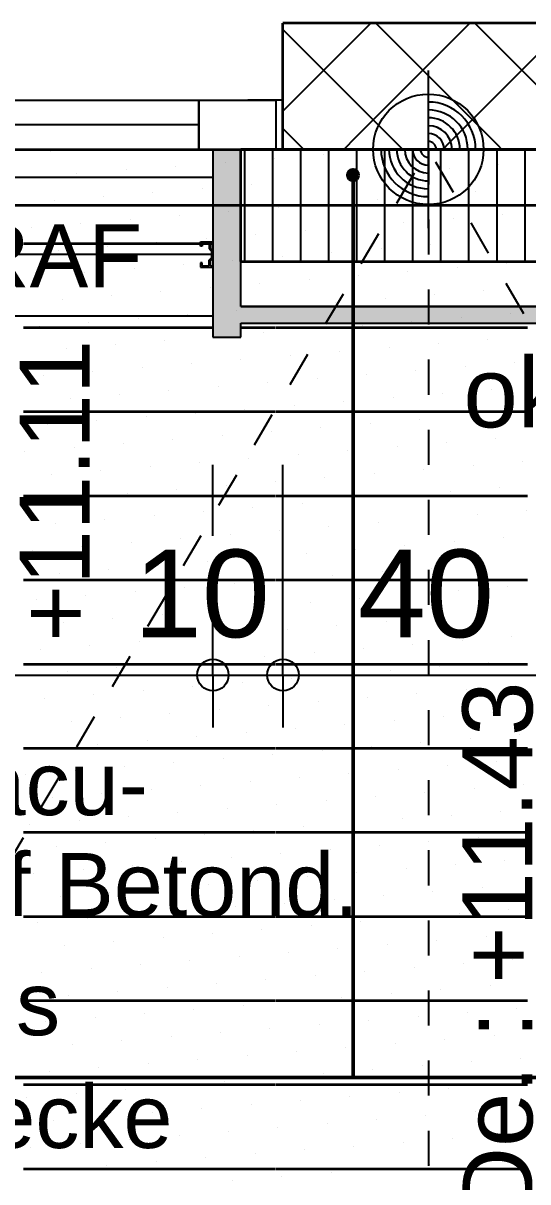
# Model space of a CAD drawing. Header units: centimetres. Extents: x 0.3 to 84.3, y 0.3 to 59.7.
# Drawn here: x 36.839 to 38.279, y 16.828 to 20.134 of the extents above; entities that cross this region are included whole.
import ezdxf

# ---------------------------------------------------------------- set-up
doc = ezdxf.new("R2010")
doc.units = ezdxf.units.CM
for name, pattern in [('AUSGEZOGEN', [0]), ('LINIE_17', [0.05, 0, -0.05]), ('PHANTOM', [63.5, 31.75, -6.35, 6.35, -6.35, 6.35, -6.35]), ('PUNKT', [6.35, 0, -6.35]), ('VERDECKT', [9.525, 6.35, -3.175])]:
    doc.linetypes.add(name, pattern=pattern)
for name, color, linetype, lineweight in [('Allgemein', 7, 'AUSGEZOGEN', 35), ('Ausbau Raeume', 7, 'AUSGEZOGEN', 35), ('Bodenplatte', 7, 'AUSGEZOGEN', 35), ('Daemmung', 7, 'AUSGEZOGEN', 35), ('Decke', 7, 'AUSGEZOGEN', 35), ('Deckendaemmung', 7, 'AUSGEZOGEN', 25), ('Entwaesserungsb._ Retentionb', 251, 'AUSGEZOGEN', 50), ('Fenster', 7, 'AUSGEZOGEN', 35), ('Rolladen', 7, 'AUSGEZOGEN', 25), ('Text Decke', 7, 'AUSGEZOGEN', 50), ('Text Koten', 7, 'AUSGEZOGEN', 50), ('Text Werkplan Ausfuehrung', 7, 'AUSGEZOGEN', 50), ('Unterkonstruktion', 7, 'AUSGEZOGEN', 35), ('Wand Beton bewehrt', 7, 'AUSGEZOGEN', 35), ('Werkplan- Ausfuehrungsmasse', 7, 'AUSGEZOGEN', 25)]:
    doc.layers.add(name, color=color, linetype=linetype, lineweight=lineweight)
doc.styles.add('ARIAL', font='ARIAL.TTF')

msp = doc.modelspace()

# ---------------------------------------------------------------- hatches: boundary and pattern name
at = {"layer": 'Allgemein', "linetype": 'AUSGEZOGEN', "lineweight": 25}
msp.add_hatch(color=32, dxfattribs=at).paths.add_polyline_path([(37.46, 19.454), (37.46, 19.774), (37.38, 19.774), (37.38, 19.454), (37.38, 19.374), (37.38, 19.326), (37.38, 19.278), (37.38, 19.238), (37.46, 19.238), (37.46, 19.278), (37.46, 19.326), (37.46, 19.374)])
h = msp.add_hatch(color=32, dxfattribs=at)
h.paths.add_polyline_path([(46.57, 19.326), (44.82, 19.326), (44.82, 19.278), (46.57, 19.278)])
h.paths.add_polyline_path([(38.53, 19.326), (37.46, 19.326), (37.46, 19.278), (38.53, 19.278)])
h.paths.add_polyline_path([(32.5, 19.354), (31.092, 19.354), (31.092, 19.278), (32.5, 19.278)])
at = {"layer": 'Text Decke', "linetype": 'AUSGEZOGEN', "lineweight": 50, "true_color": 0x00c600}
for points in [[(37.765, 19.7006), (37.795, 19.7006), (37.7929, 19.7081)], [(37.765, 19.7006), (37.7929, 19.7081), (37.7671, 19.7081)], [(37.7671, 19.7081), (37.7929, 19.7081), (37.7875, 19.7135)], [(37.7671, 19.7081), (37.7875, 19.7135), (37.7725, 19.7135)], [(37.7725, 19.7135), (37.7875, 19.7135), (37.78, 19.7156)], [(37.7671, 19.6931), (37.795, 19.7006), (37.765, 19.7006)], [(37.7671, 19.6931), (37.7929, 19.6931), (37.795, 19.7006)], [(37.7725, 19.6877), (37.7929, 19.6931), (37.7671, 19.6931)], [(37.7725, 19.6877), (37.7875, 19.6877), (37.7929, 19.6931)], [(37.7875, 19.6877), (37.7725, 19.6877), (37.78, 19.6856)]]:
    msp.add_hatch(color=92, dxfattribs=at).paths.add_polyline_path(points)

# ---------------------------------------------------------------- linework, layer by layer
at = {"layer": 'Allgemein', "color": 7, "linetype": 'AUSGEZOGEN', "lineweight": 25}
for p, q in [((37.46, 19.774), (37.38, 19.774)), ((37.38, 19.774), (37.38, 19.454)), ((37.46, 19.454), (37.46, 19.774)), ((37.38, 19.454), (37.38, 19.374)), ((37.46, 19.374), (37.46, 19.454)), ((37.38, 19.374), (37.38, 19.326)), ((37.46, 19.326), (37.46, 19.374)), ((37.38, 19.326), (37.38, 19.278)), ((38.53, 19.326), (37.46, 19.326)), ((37.38, 19.278), (37.38, 19.238)), ((37.46, 19.238), (37.46, 19.278)), ((37.46, 19.278), (38.53, 19.278)), ((37.38, 19.238), (37.46, 19.238))]:
    msp.add_line(p, q, dxfattribs=at)
at = {"layer": 'Ausbau Raeume', "color": 254, "linetype": 'AUSGEZOGEN', "lineweight": 35}
for p, q in [((37.38, 19.5046), (36.8396, 19.5046)), ((37.38, 19.2646), (36.8396, 19.2646)), ((37.5582, 19.2646), (37.46, 19.2646)), ((38.2782, 19.2646), (37.5596, 19.2646)), ((37.5582, 19.0246), (36.8396, 19.0246)), ((38.2782, 19.0246), (37.5596, 19.0246)), ((37.5582, 18.7846), (36.8396, 18.7846)), ((38.2782, 18.7846), (37.5596, 18.7846)), ((37.5582, 18.5446), (36.8396, 18.5446)), ((38.2782, 18.5446), (37.5596, 18.5446)), ((37.5582, 18.3046), (36.8396, 18.3046)), ((38.2782, 18.3046), (37.5596, 18.3046)), ((37.5582, 18.0646), (36.8396, 18.0646)), ((38.2782, 18.0646), (37.5596, 18.0646)), ((37.5582, 17.8246), (36.8396, 17.8246)), ((38.2782, 17.8246), (37.5596, 17.8246)), ((37.5582, 17.5846), (36.8396, 17.5846)), ((38.2782, 17.5846), (37.5596, 17.5846)), ((37.5582, 17.3446), (36.8396, 17.3446)), ((38.2782, 17.3446), (37.5596, 17.3446)), ((37.5582, 17.1046), (36.8396, 17.1046)), ((38.2782, 17.1046), (37.5596, 17.1046)), ((37.5582, 16.8646), (36.8396, 16.8646)), ((38.2782, 16.8646), (37.5596, 16.8646))]:
    msp.add_line(p, q, dxfattribs=at)
at = {"layer": 'Bodenplatte', "color": 92, "linetype": 'VERDECKT', "lineweight": 35, "true_color": 0x00c600}
msp.add_line((31.66, 19.774), (46.91, 19.774), dxfattribs=at)
at = {"layer": 'Daemmung', "color": 7, "linetype": 'AUSGEZOGEN', "lineweight": 35}
for p, q in [((37.46, 19.454), (37.46, 19.774)), ((37.58, 19.774), (37.46, 19.774)), ((38.38, 19.774), (37.58, 19.774)), ((37.46, 19.454), (38.53, 19.454))]:
    msp.add_line(p, q, dxfattribs=at)
at = {"layer": 'Daemmung', "color": 7, "linetype": 'AUSGEZOGEN', "lineweight": 25}
for points in [[(37.47, 19.774), (37.47, 19.774), (37.47, 19.454)], [(37.55, 19.774), (37.55, 19.774), (37.55, 19.454)], [(37.63, 19.774), (37.63, 19.774), (37.63, 19.454)], [(37.63, 19.774), (37.63, 19.774), (37.63, 19.454)], [(37.71, 19.774), (37.71, 19.774), (37.71, 19.454)], [(37.79, 19.774), (37.79, 19.774), (37.79, 19.454)], [(37.87, 19.774), (37.87, 19.774), (37.87, 19.454)], [(37.95, 19.774), (37.95, 19.774), (37.95, 19.454)], [(37.95, 19.774), (37.95, 19.774), (37.95, 19.454)], [(38.03, 19.774), (38.03, 19.774), (38.03, 19.454)], [(38.11, 19.774), (38.11, 19.774), (38.11, 19.454)], [(38.19, 19.774), (38.19, 19.774), (38.19, 19.454)], [(38.27, 19.774), (38.27, 19.774), (38.27, 19.774), (38.27, 19.774), (38.27, 19.454)], [(38.27, 19.774), (38.27, 19.774), (38.27, 19.774), (38.27, 19.774), (38.27, 19.454)]]:
    msp.add_lwpolyline(points, dxfattribs=at)
at = {"layer": 'Decke', "color": 96, "linetype": 'PHANTOM', "lineweight": 35, "true_color": 0x006e00}
for p, q in [((31.66, 19.774), (46.91, 19.774)), ((46.75, 19.614), (31.66, 19.614))]:
    msp.add_line(p, q, dxfattribs=at)
at = {"layer": 'Deckendaemmung', "color": 211, "linetype": 'AUSGEZOGEN', "lineweight": 25, "true_color": 0xff70ff}
for p, q in [((37.8375, 19.7718), (37.8375, 19.7718)), ((36.9157, 19.7685), (36.9157, 19.7685)), ((37.4147, 19.7378), (37.4147, 19.7378)), ((37.5556, 19.7491), (37.5556, 19.7491)), ((37.6966, 19.7604), (37.6966, 19.7604)), ((36.9919, 19.7037), (36.9919, 19.7037)), ((37.1328, 19.7151), (37.1328, 19.7151)), ((37.2738, 19.7264), (37.2738, 19.7264)), ((37.9137, 19.707), (37.9137, 19.707)), ((38.0546, 19.7183), (38.0546, 19.7183)), ((38.1956, 19.7297), (38.1956, 19.7297)), ((36.8509, 19.6924), (36.8509, 19.6924)), ((37.4908, 19.673), (37.4908, 19.673)), ((37.6318, 19.6843), (37.6318, 19.6843)), ((37.7727, 19.6956), (37.7727, 19.6956)), ((37.068, 19.6389), (37.068, 19.6389)), ((37.209, 19.6503), (37.209, 19.6503)), ((37.3499, 19.6616), (37.3499, 19.6616)), ((37.9898, 19.6422), (37.9898, 19.6422)), ((38.1308, 19.6535), (38.1308, 19.6535)), ((38.2717, 19.6649), (38.2717, 19.6649)), ((36.9271, 19.6276), (36.9271, 19.6276)), ((37.567, 19.6082), (37.567, 19.6082)), ((37.7079, 19.6195), (37.7079, 19.6195)), ((37.8489, 19.6308), (37.8489, 19.6308)), ((37.1442, 19.5741), (37.1442, 19.5741)), ((37.2851, 19.5855), (37.2851, 19.5855)), ((37.426, 19.5968), (37.426, 19.5968)), ((38.066, 19.5774), (38.066, 19.5774)), ((38.2069, 19.5887), (38.2069, 19.5887)), ((36.8623, 19.5515), (36.8623, 19.5515)), ((37.0032, 19.5628), (37.0032, 19.5628)), ((37.6431, 19.5434), (37.6431, 19.5434)), ((37.7841, 19.5547), (37.7841, 19.5547)), ((37.925, 19.566), (37.925, 19.566)), ((37.2203, 19.5093), (37.2203, 19.5093)), ((37.3612, 19.5207), (37.3612, 19.5207)), ((37.5022, 19.532), (37.5022, 19.532)), ((38.1421, 19.5126), (38.1421, 19.5126)), ((38.1421, 19.5126), (38.1421, 19.5126)), ((36.9384, 19.4867), (36.9384, 19.4867)), ((37.0794, 19.498), (37.0794, 19.498)), ((37.7193, 19.4785), (37.7193, 19.4785)), ((37.8602, 19.4899), (37.8602, 19.4899)), ((38.0012, 19.5012), (38.0012, 19.5012)), ((37.2964, 19.4445), (37.2964, 19.4445)), ((37.4374, 19.4559), (37.4374, 19.4559)), ((37.4374, 19.4559), (37.4374, 19.4559)), ((37.5783, 19.4672), (37.5783, 19.4672)), ((38.2182, 19.4478), (38.2182, 19.4478)), ((36.8736, 19.4105), (36.8736, 19.4105)), ((37.0146, 19.4218), (37.0146, 19.4218)), ((37.1555, 19.4332), (37.1555, 19.4332)), ((37.7954, 19.4137), (37.7954, 19.4137)), ((37.9364, 19.4251), (37.9364, 19.4251)), ((38.0773, 19.4364), (38.0773, 19.4364)), ((37.3726, 19.3797), (37.3726, 19.3797)), ((37.5135, 19.3911), (37.5135, 19.3911)), ((37.6545, 19.4024), (37.6545, 19.4024)), ((36.9497, 19.3457), (36.9497, 19.3457)), ((37.0907, 19.357), (37.0907, 19.357)), ((37.2316, 19.3684), (37.2316, 19.3684)), ((37.8716, 19.3489), (37.8716, 19.3489)), ((38.0125, 19.3603), (38.0125, 19.3603)), ((38.1534, 19.3716), (38.1534, 19.3716)), ((37.4487, 19.3149), (37.4487, 19.3149)), ((37.5897, 19.3263), (37.5897, 19.3263)), ((37.7306, 19.3376), (37.7306, 19.3376)), ((38.2296, 19.3068), (38.2296, 19.3068)), ((37.0259, 19.2809), (37.0259, 19.2809)), ((37.1668, 19.2922), (37.1668, 19.2922)), ((37.3078, 19.3036), (37.3078, 19.3036)), ((37.9477, 19.2841), (37.9477, 19.2841)), ((38.0886, 19.2955), (38.0886, 19.2955)), ((36.8849, 19.2696), (36.8849, 19.2696)), ((37.5249, 19.2501), (37.5249, 19.2501)), ((37.6658, 19.2615), (37.6658, 19.2615)), ((37.8068, 19.2728), (37.8068, 19.2728)), ((37.102, 19.2161), (37.102, 19.2161)), ((37.243, 19.2274), (37.243, 19.2274)), ((37.3839, 19.2388), (37.3839, 19.2388)), ((37.8829, 19.208), (37.8829, 19.208)), ((38.0238, 19.2193), (38.0238, 19.2193)), ((38.1648, 19.2307), (38.1648, 19.2307)), ((36.9611, 19.2048), (36.9611, 19.2048)), ((37.601, 19.1853), (37.601, 19.1853)), ((37.742, 19.1967), (37.742, 19.1967)), ((37.1782, 19.1513), (37.1782, 19.1513)), ((37.3191, 19.1626), (37.3191, 19.1626)), ((37.4601, 19.174), (37.4601, 19.174)), ((37.959, 19.1432), (37.959, 19.1432)), ((38.1, 19.1545), (38.1, 19.1545)), ((38.1, 19.1545), (38.1, 19.1545)), ((38.2409, 19.1659), (38.2409, 19.1659)), ((36.8963, 19.1286), (36.8963, 19.1286)), ((37.0372, 19.14), (37.0372, 19.14)), ((37.5362, 19.1092), (37.5362, 19.1092)), ((37.6772, 19.1205), (37.6772, 19.1205)), ((37.8181, 19.1319), (37.8181, 19.1319)), ((37.2543, 19.0865), (37.2543, 19.0865)), ((37.3953, 19.0978), (37.3953, 19.0978)), ((37.3953, 19.0978), (37.3953, 19.0978)), ((38.0352, 19.0784), (38.0352, 19.0784)), ((38.1761, 19.0897), (38.1761, 19.0897)), ((36.9724, 19.0638), (36.9724, 19.0638)), ((37.1134, 19.0752), (37.1134, 19.0752)), ((37.6123, 19.0444), (37.6123, 19.0444)), ((37.7533, 19.0557), (37.7533, 19.0557)), ((37.8942, 19.0671), (37.8942, 19.0671)), ((37.1895, 19.0104), (37.1895, 19.0104)), ((37.3305, 19.0217), (37.3305, 19.0217)), ((37.4714, 19.033), (37.4714, 19.033)), ((38.1113, 19.0136), (38.1113, 19.0136)), ((38.2523, 19.0249), (38.2523, 19.0249)), ((36.9076, 18.9877), (36.9076, 18.9877)), ((37.0486, 18.999), (37.0486, 18.999)), ((37.6885, 18.9796), (37.6885, 18.9796)), ((37.8294, 18.9909), (37.8294, 18.9909)), ((37.9704, 19.0023), (37.9704, 19.0023)), ((37.2657, 18.9456), (37.2657, 18.9456)), ((37.4066, 18.9569), (37.4066, 18.9569)), ((37.5475, 18.9682), (37.5475, 18.9682)), ((38.1875, 18.9488), (38.1875, 18.9488)), ((36.8428, 18.9115), (36.8428, 18.9115)), ((36.9838, 18.9229), (36.9838, 18.9229)), ((37.1247, 18.9342), (37.1247, 18.9342)), ((37.7646, 18.9148), (37.7646, 18.9148)), ((37.9056, 18.9261), (37.9056, 18.9261)), ((38.0465, 18.9375), (38.0465, 18.9375)), ((37.3418, 18.8808), (37.3418, 18.8808)), ((37.4827, 18.8921), (37.4827, 18.8921)), ((37.6237, 18.9034), (37.6237, 18.9034)), ((38.2636, 18.884), (38.2636, 18.884)), ((36.919, 18.8467), (36.919, 18.8467)), ((37.0599, 18.8581), (37.0599, 18.8581)), ((37.2009, 18.8694), (37.2009, 18.8694)), ((37.8408, 18.85), (37.8408, 18.85)), ((37.9817, 18.8613), (37.9817, 18.8613)), ((38.1227, 18.8726), (38.1227, 18.8726)), ((37.4179, 18.8159), (37.4179, 18.8159)), ((37.5589, 18.8273), (37.5589, 18.8273)), ((37.6998, 18.8386), (37.6998, 18.8386)), ((36.9951, 18.7819), (36.9951, 18.7819)), ((37.1361, 18.7933), (37.1361, 18.7933)), ((37.277, 18.8046), (37.277, 18.8046)), ((37.9169, 18.7852), (37.9169, 18.7852)), ((38.0579, 18.7965), (38.0579, 18.7965)), ((38.1988, 18.8078), (38.1988, 18.8078)), ((38.1988, 18.8078), (38.1988, 18.8078)), ((36.8542, 18.7706), (36.8542, 18.7706)), ((37.4941, 18.7511), (37.4941, 18.7511)), ((37.4941, 18.7511), (37.4941, 18.7511)), ((37.635, 18.7625), (37.635, 18.7625)), ((37.776, 18.7738), (37.776, 18.7738)), ((37.0713, 18.7171), (37.0713, 18.7171)), ((37.2122, 18.7285), (37.2122, 18.7285)), ((37.3531, 18.7398), (37.3531, 18.7398)), ((37.9931, 18.7204), (37.9931, 18.7204)), ((38.134, 18.7317), (38.134, 18.7317)), ((38.2749, 18.743), (38.2749, 18.743)), ((36.9303, 18.7058), (36.9303, 18.7058)), ((37.5702, 18.6863), (37.5702, 18.6863)), ((37.7112, 18.6977), (37.7112, 18.6977)), ((37.8521, 18.709), (37.8521, 18.709)), ((37.1474, 18.6523), (37.1474, 18.6523)), ((37.2883, 18.6637), (37.2883, 18.6637)), ((37.4293, 18.675), (37.4293, 18.675)), ((38.0692, 18.6556), (38.0692, 18.6556)), ((38.2101, 18.6669), (38.2101, 18.6669)), ((36.8655, 18.6296), (36.8655, 18.6296)), ((37.0064, 18.641), (37.0064, 18.641)), ((37.6464, 18.6215), (37.6464, 18.6215)), ((37.7873, 18.6329), (37.7873, 18.6329)), ((37.9283, 18.6442), (37.9283, 18.6442)), ((37.2235, 18.5875), (37.2235, 18.5875)), ((37.3645, 18.5989), (37.3645, 18.5989)), ((37.5054, 18.6102), (37.5054, 18.6102)), ((38.0044, 18.5794), (38.0044, 18.5794)), ((38.1453, 18.5908), (38.1453, 18.5908)), ((36.9416, 18.5648), (36.9416, 18.5648)), ((37.0826, 18.5762), (37.0826, 18.5762)), ((37.7225, 18.5567), (37.7225, 18.5567)), ((37.8635, 18.5681), (37.8635, 18.5681)), ((37.2997, 18.5227), (37.2997, 18.5227)), ((37.4406, 18.5341), (37.4406, 18.5341)), ((37.5816, 18.5454), (37.5816, 18.5454)), ((38.0805, 18.5146), (38.0805, 18.5146)), ((38.2215, 18.526), (38.2215, 18.526)), ((36.8768, 18.4887), (36.8768, 18.4887)), ((37.0178, 18.5), (37.0178, 18.5)), ((37.1587, 18.5114), (37.1587, 18.5114)), ((37.6577, 18.4806), (37.6577, 18.4806)), ((37.7987, 18.4919), (37.7987, 18.4919)), ((37.9396, 18.5033), (37.9396, 18.5033)), ((37.3758, 18.4579), (37.3758, 18.4579)), ((37.5168, 18.4693), (37.5168, 18.4693)), ((38.1567, 18.4498), (38.1567, 18.4498)), ((38.1567, 18.4498), (38.1567, 18.4498)), ((36.953, 18.4239), (36.953, 18.4239)), ((37.0939, 18.4352), (37.0939, 18.4352)), ((37.2349, 18.4466), (37.2349, 18.4466)), ((37.7339, 18.4158), (37.7339, 18.4158)), ((37.8748, 18.4271), (37.8748, 18.4271)), ((38.0157, 18.4385), (38.0157, 18.4385)), ((37.311, 18.3818), (37.311, 18.3818)), ((37.452, 18.3931), (37.452, 18.3931)), ((37.452, 18.3931), (37.452, 18.3931)), ((37.5929, 18.4045), (37.5929, 18.4045)), ((38.2328, 18.385), (38.2328, 18.385)), ((37.0291, 18.3591), (37.0291, 18.3591)), ((37.1701, 18.3704), (37.1701, 18.3704)), ((37.81, 18.351), (37.81, 18.351)), ((37.9509, 18.3623), (37.9509, 18.3623)), ((38.0919, 18.3737), (38.0919, 18.3737)), ((36.8882, 18.3478), (36.8882, 18.3478)), ((37.3872, 18.317), (37.3872, 18.317)), ((37.5281, 18.3283), (37.5281, 18.3283)), ((37.669, 18.3397), (37.669, 18.3397)), ((36.9643, 18.283), (36.9643, 18.283)), ((37.1053, 18.2943), (37.1053, 18.2943)), ((37.2462, 18.3056), (37.2462, 18.3056)), ((37.8861, 18.2862), (37.8861, 18.2862)), ((38.0271, 18.2975), (38.0271, 18.2975)), ((38.168, 18.3089), (38.168, 18.3089)), ((37.4633, 18.2522), (37.4633, 18.2522)), ((37.6042, 18.2635), (37.6042, 18.2635)), ((37.7452, 18.2749), (37.7452, 18.2749)), ((37.0405, 18.2182), (37.0405, 18.2182)), ((37.1814, 18.2295), (37.1814, 18.2295)), ((37.3224, 18.2408), (37.3224, 18.2408)), ((37.9623, 18.2214), (37.9623, 18.2214)), ((38.1032, 18.2327), (38.1032, 18.2327)), ((38.2442, 18.2441), (38.2442, 18.2441)), ((36.8995, 18.2068), (36.8995, 18.2068)), ((37.5394, 18.1874), (37.5394, 18.1874)), ((37.6804, 18.1987), (37.6804, 18.1987)), ((37.8213, 18.21), (37.8213, 18.21)), ((37.1166, 18.1533), (37.1166, 18.1533)), ((37.2576, 18.1647), (37.2576, 18.1647)), ((37.3985, 18.176), (37.3985, 18.176)), ((38.0384, 18.1566), (38.0384, 18.1566)), ((38.1794, 18.1679), (38.1794, 18.1679)), ((36.9757, 18.142), (36.9757, 18.142)), ((37.6156, 18.1226), (37.6156, 18.1226)), ((37.7565, 18.1339), (37.7565, 18.1339)), ((37.8975, 18.1452), (37.8975, 18.1452)), ((37.1928, 18.0885), (37.1928, 18.0885)), ((37.3337, 18.0999), (37.3337, 18.0999)), ((37.4746, 18.1112), (37.4746, 18.1112)), ((38.1146, 18.0918), (38.1146, 18.0918)), ((38.2555, 18.1031), (38.2555, 18.1031)), ((38.2555, 18.1031), (38.2555, 18.1031)), ((36.9109, 18.0659), (36.9109, 18.0659)), ((37.0518, 18.0772), (37.0518, 18.0772)), ((37.6917, 18.0578), (37.6917, 18.0578)), ((37.8327, 18.0691), (37.8327, 18.0691)), ((37.9736, 18.0804), (37.9736, 18.0804)), ((37.2689, 18.0237), (37.2689, 18.0237)), ((37.4098, 18.0351), (37.4098, 18.0351)), ((37.5508, 18.0464), (37.5508, 18.0464)), ((37.5508, 18.0464), (37.5508, 18.0464)), ((38.1907, 18.027), (38.1907, 18.027)), ((36.8461, 17.9897), (36.8461, 17.9897)), ((36.8461, 17.9897), (36.8461, 17.9897)), ((36.987, 18.0011), (36.987, 18.0011)), ((37.128, 18.0124), (37.128, 18.0124)), ((37.7679, 17.993), (37.7679, 17.993)), ((37.9088, 18.0043), (37.9088, 18.0043)), ((38.0498, 18.0156), (38.0498, 18.0156)), ((37.345, 17.9589), (37.345, 17.9589)), ((37.486, 17.9703), (37.486, 17.9703)), ((37.6269, 17.9816), (37.6269, 17.9816)), ((38.2668, 17.9622), (38.2668, 17.9622)), ((36.9222, 17.9249), (36.9222, 17.9249)), ((37.0631, 17.9363), (37.0631, 17.9363)), ((37.2041, 17.9476), (37.2041, 17.9476)), ((37.844, 17.9282), (37.844, 17.9282)), ((37.985, 17.9395), (37.985, 17.9395)), ((38.1259, 17.9508), (38.1259, 17.9508)), ((37.4212, 17.8941), (37.4212, 17.8941)), ((37.5621, 17.9055), (37.5621, 17.9055)), ((37.7031, 17.9168), (37.7031, 17.9168)), ((38.202, 17.886), (38.202, 17.886)), ((36.9983, 17.8601), (36.9983, 17.8601)), ((37.1393, 17.8715), (37.1393, 17.8715)), ((37.2802, 17.8828), (37.2802, 17.8828)), ((37.7792, 17.852), (37.7792, 17.852)), ((37.9202, 17.8634), (37.9202, 17.8634)), ((38.0611, 17.8747), (38.0611, 17.8747)), ((36.8574, 17.8488), (36.8574, 17.8488)), ((37.4973, 17.8293), (37.4973, 17.8293)), ((37.6383, 17.8407), (37.6383, 17.8407)), ((38.2782, 17.8212), (38.2782, 17.8212)), ((37.0745, 17.7953), (37.0745, 17.7953)), ((37.2154, 17.8067), (37.2154, 17.8067)), ((37.3564, 17.818), (37.3564, 17.818)), ((37.8554, 17.7872), (37.8554, 17.7872)), ((37.9963, 17.7986), (37.9963, 17.7986)), ((38.1372, 17.8099), (38.1372, 17.8099)), ((36.9335, 17.784), (36.9335, 17.784)), ((37.4325, 17.7532), (37.4325, 17.7532)), ((37.5735, 17.7645), (37.5735, 17.7645)), ((37.7144, 17.7759), (37.7144, 17.7759)), ((37.1506, 17.7305), (37.1506, 17.7305)), ((37.2916, 17.7419), (37.2916, 17.7419)), ((37.9315, 17.7224), (37.9315, 17.7224)), ((38.0724, 17.7338), (38.0724, 17.7338)), ((38.2134, 17.7451), (38.2134, 17.7451)), ((38.2134, 17.7451), (38.2134, 17.7451)), ((36.8687, 17.7078), (36.8687, 17.7078)), ((37.0097, 17.7192), (37.0097, 17.7192)), ((37.5087, 17.6884), (37.5087, 17.6884)), ((37.5087, 17.6884), (37.5087, 17.6884)), ((37.6496, 17.6997), (37.6496, 17.6997)), ((37.7906, 17.7111), (37.7906, 17.7111)), ((37.0858, 17.6544), (37.0858, 17.6544)), ((37.2268, 17.6657), (37.2268, 17.6657)), ((37.3677, 17.6771), (37.3677, 17.6771)), ((38.0076, 17.6576), (38.0076, 17.6576)), ((38.1486, 17.669), (38.1486, 17.669)), ((36.9449, 17.643), (36.9449, 17.643)), ((37.5848, 17.6236), (37.5848, 17.6236)), ((37.7258, 17.6349), (37.7258, 17.6349)), ((37.8667, 17.6463), (37.8667, 17.6463)), ((37.162, 17.5896), (37.162, 17.5896)), ((37.3029, 17.6009), (37.3029, 17.6009)), ((37.4439, 17.6123), (37.4439, 17.6123)), ((38.0838, 17.5928), (38.0838, 17.5928)), ((38.2247, 17.6041), (38.2247, 17.6041)), ((36.8801, 17.5669), (36.8801, 17.5669)), ((37.021, 17.5782), (37.021, 17.5782)), ((37.6609, 17.5588), (37.6609, 17.5588)), ((37.8019, 17.5701), (37.8019, 17.5701)), ((37.9428, 17.5815), (37.9428, 17.5815)), ((37.2381, 17.5248), (37.2381, 17.5248)), ((37.3791, 17.5361), (37.3791, 17.5361)), ((37.52, 17.5474), (37.52, 17.5474)), ((38.1599, 17.528), (38.1599, 17.528)), ((36.9562, 17.5021), (36.9562, 17.5021)), ((37.0972, 17.5134), (37.0972, 17.5134)), ((37.7371, 17.494), (37.7371, 17.494)), ((37.878, 17.5053), (37.878, 17.5053)), ((38.019, 17.5167), (38.019, 17.5167)), ((37.3143, 17.46), (37.3143, 17.46)), ((37.4552, 17.4713), (37.4552, 17.4713)), ((37.5961, 17.4826), (37.5961, 17.4826)), ((38.2361, 17.4632), (38.2361, 17.4632)), ((36.8914, 17.4259), (36.8914, 17.4259)), ((37.0324, 17.4373), (37.0324, 17.4373)), ((37.1733, 17.4486), (37.1733, 17.4486)), ((37.8132, 17.4292), (37.8132, 17.4292)), ((37.9542, 17.4405), (37.9542, 17.4405)), ((38.0951, 17.4519), (38.0951, 17.4519)), ((37.3904, 17.3952), (37.3904, 17.3952)), ((37.5313, 17.4065), (37.5313, 17.4065)), ((37.6723, 17.4178), (37.6723, 17.4178)), ((36.9676, 17.3611), (36.9676, 17.3611)), ((37.1085, 17.3725), (37.1085, 17.3725)), ((37.2495, 17.3838), (37.2495, 17.3838)), ((37.8894, 17.3644), (37.8894, 17.3644)), ((38.0303, 17.3757), (38.0303, 17.3757)), ((38.1713, 17.3871), (38.1713, 17.3871)), ((37.4665, 17.3304), (37.4665, 17.3304)), ((37.6075, 17.3417), (37.6075, 17.3417)), ((37.6075, 17.3417), (37.6075, 17.3417)), ((37.7484, 17.353), (37.7484, 17.353)), ((37.0437, 17.2963), (37.0437, 17.2963)), ((37.1847, 17.3077), (37.1847, 17.3077)), ((37.3256, 17.319), (37.3256, 17.319)), ((37.9655, 17.2996), (37.9655, 17.2996)), ((38.1065, 17.3109), (38.1065, 17.3109)), ((38.2474, 17.3223), (38.2474, 17.3223)), ((36.9028, 17.285), (36.9028, 17.285)), ((36.9028, 17.285), (36.9028, 17.285)), ((37.5427, 17.2656), (37.5427, 17.2656)), ((37.6836, 17.2769), (37.6836, 17.2769)), ((37.8246, 17.2882), (37.8246, 17.2882)), ((37.1199, 17.2315), (37.1199, 17.2315)), ((37.2608, 17.2429), (37.2608, 17.2429)), ((37.4017, 17.2542), (37.4017, 17.2542)), ((38.0417, 17.2348), (38.0417, 17.2348)), ((38.1826, 17.2461), (38.1826, 17.2461)), ((36.9789, 17.2202), (36.9789, 17.2202)), ((37.6188, 17.2008), (37.6188, 17.2008)), ((37.7598, 17.2121), (37.7598, 17.2121)), ((37.9007, 17.2234), (37.9007, 17.2234)), ((37.196, 17.1667), (37.196, 17.1667)), ((37.3369, 17.1781), (37.3369, 17.1781)), ((37.4779, 17.1894), (37.4779, 17.1894)), ((37.9769, 17.1586), (37.9769, 17.1586)), ((38.1178, 17.17), (38.1178, 17.17)), ((38.2587, 17.1813), (38.2587, 17.1813)), ((36.9141, 17.1441), (36.9141, 17.1441)), ((37.055, 17.1554), (37.055, 17.1554)), ((37.695, 17.136), (37.695, 17.136)), ((37.8359, 17.1473), (37.8359, 17.1473)), ((37.2721, 17.1019), (37.2721, 17.1019)), ((37.4131, 17.1133), (37.4131, 17.1133)), ((37.554, 17.1246), (37.554, 17.1246)), ((38.053, 17.0938), (38.053, 17.0938)), ((38.1939, 17.1052), (38.1939, 17.1052)), ((36.8493, 17.0679), (36.8493, 17.0679)), ((36.9902, 17.0793), (36.9902, 17.0793)), ((37.1312, 17.0906), (37.1312, 17.0906)), ((37.6302, 17.0598), (37.6302, 17.0598)), ((37.7711, 17.0712), (37.7711, 17.0712)), ((37.9121, 17.0825), (37.9121, 17.0825)), ((37.2073, 17.0258), (37.2073, 17.0258)), ((37.3483, 17.0371), (37.3483, 17.0371)), ((37.4892, 17.0485), (37.4892, 17.0485)), ((38.1291, 17.029), (38.1291, 17.029)), ((38.2701, 17.0404), (38.2701, 17.0404)), ((38.2701, 17.0404), (38.2701, 17.0404)), ((36.9254, 17.0031), (36.9254, 17.0031)), ((37.0664, 17.0145), (37.0664, 17.0145)), ((37.7063, 16.995), (37.7063, 16.995)), ((37.8473, 17.0063), (37.8473, 17.0063)), ((37.9882, 17.0177), (37.9882, 17.0177)), ((37.2835, 16.961), (37.2835, 16.961)), ((37.4244, 16.9723), (37.4244, 16.9723)), ((37.5654, 16.9837), (37.5654, 16.9837)), ((37.5654, 16.9837), (37.5654, 16.9837)), ((38.2053, 16.9642), (38.2053, 16.9642)), ((36.8606, 16.927), (36.8606, 16.927)), ((36.8606, 16.927), (36.8606, 16.927)), ((37.0016, 16.9383), (37.0016, 16.9383)), ((37.1425, 16.9496), (37.1425, 16.9496)), ((37.7825, 16.9302), (37.7825, 16.9302)), ((37.9234, 16.9415), (37.9234, 16.9415)), ((38.0643, 16.9529), (38.0643, 16.9529)), ((37.3596, 16.8962), (37.3596, 16.8962)), ((37.5006, 16.9075), (37.5006, 16.9075)), ((37.6415, 16.9189), (37.6415, 16.9189)), ((36.9368, 16.8622), (36.9368, 16.8622)), ((37.0777, 16.8735), (37.0777, 16.8735)), ((37.2187, 16.8848), (37.2187, 16.8848)), ((37.8586, 16.8654), (37.8586, 16.8654)), ((37.9995, 16.8767), (37.9995, 16.8767)), ((38.1405, 16.8881), (38.1405, 16.8881)), ((37.4358, 16.8314), (37.4358, 16.8314)), ((37.5767, 16.8427), (37.5767, 16.8427)), ((37.7176, 16.8541), (37.7176, 16.8541))]:
    msp.add_line(p, q, dxfattribs=at)
at = {"layer": 'Entwaesserungsb._ Retentionb', "color": 7, "linetype": 'LINIE_17', "lineweight": 25}
for p, q in [((33.34, 11.864), (37.995, 19.774)), ((37.995, 19.774), (37.995, 11.404)), ((42.58, 11.864), (37.995, 19.774))]:
    msp.add_line(p, q, dxfattribs=at)
at = {"layer": 'Fenster', "color": 7, "linetype": 'AUSGEZOGEN', "lineweight": 25}
for p, q in [((37.34, 19.844), (34.981, 19.844)), ((37.38, 19.694), (32.58, 19.694))]:
    msp.add_line(p, q, dxfattribs=at)
for points in [[(37.34, 19.774), (32.62, 19.774), (32.62, 19.914), (37.34, 19.914), (37.34, 19.774)], [(37.56, 19.774), (37.34, 19.774), (37.34, 19.914), (37.56, 19.914), (37.56, 19.774)]]:
    msp.add_lwpolyline(points, dxfattribs=at)
at = {"layer": 'Rolladen', "color": 7, "linetype": 'AUSGEZOGEN', "lineweight": 25}
for p, q in [((37.345, 19.498), (37.345, 19.51)), ((37.345, 19.51), (37.379, 19.51)), ((37.349, 19.506), (37.369, 19.506)), ((37.349, 19.506), (37.349, 19.498)), ((37.369, 19.506), (37.369, 19.4903)), ((37.373, 19.506), (37.379, 19.506)), ((37.373, 19.506), (37.373, 19.492)), ((37.379, 19.506), (37.379, 19.51)), ((37.349, 19.498), (37.345, 19.498)), ((37.369, 19.4903), (37.376, 19.4833)), ((37.373, 19.492), (37.38, 19.485)), ((37.376, 19.4833), (37.376, 19.4647)), ((37.38, 19.463), (37.38, 19.485)), ((37.38, 19.469), (37.38, 19.479)), ((37.345, 19.45), (37.345, 19.438)), ((37.349, 19.45), (37.345, 19.45)), ((37.349, 19.442), (37.349, 19.45)), ((37.349, 19.442), (37.369, 19.442)), ((37.369, 19.4577), (37.376, 19.4647)), ((37.369, 19.442), (37.369, 19.4577)), ((37.373, 19.456), (37.38, 19.463)), ((37.373, 19.442), (37.373, 19.456)), ((37.373, 19.442), (37.379, 19.442)), ((37.379, 19.438), (37.379, 19.442)), ((37.38, 19.468), (37.38, 19.469)), ((37.345, 19.438), (37.379, 19.438))]:
    msp.add_line(p, q, dxfattribs=at)
at = {"layer": 'Rolladen', "color": 7, "linetype": 'PHANTOM', "lineweight": 25}
for p, q in [((37.38, 19.474), (32.58, 19.474)), ((37.38, 19.298), (32.58, 19.298))]:
    msp.add_line(p, q, dxfattribs=at)
at = {"layer": 'Text Decke', "color": 92, "linetype": 'AUSGEZOGEN', "lineweight": 50, "true_color": 0x00c600}
for p, q in [((37.78, 19.7156), (37.78, 19.7156)), ((37.765, 19.7006), (37.765, 19.7006)), ((37.78, 17.126), (37.78, 19.7006)), ((37.78, 19.6856), (37.78, 19.6856)), ((37.795, 19.7006), (37.795, 19.7006)), ((34.54, 17.126), (37.78, 17.126)), ((37.78, 17.126), (46.83, 17.126))]:
    msp.add_line(p, q, dxfattribs=at)
msp.add_circle((37.78, 19.7006), 0.015, dxfattribs=at)
at = {"layer": 'Text Koten', "color": 240, "linetype": 'AUSGEZOGEN', "lineweight": 25}
for p, q in [((37.995, 19.549), (37.995, 19.999)), ((37.995, 19.6165), (37.995, 19.9315)), ((37.77, 19.774), (38.22, 19.774)), ((37.8377, 19.774), (38.1525, 19.774))]:
    msp.add_line(p, q, dxfattribs=at)
msp.add_circle((37.995, 19.774), 0.1575, dxfattribs=at)
for radius, start, end in [(0.135, 0, 90), (0.1125, 0, 90), (0.09, 0, 90), (0.0675, 0, 90), (0.045, 0, 90), (0.135, 180, 270), (0.1125, 180, 270), (0.09, 180, 270), (0.0675, 180, 270), (0.045, 180, 270), (0.0225, 180, 270), (0.0225, 0, 90)]:
    msp.add_arc((37.995, 19.774), radius, start, end, dxfattribs=at)
at = {"layer": 'Unterkonstruktion', "color": 7, "linetype": 'AUSGEZOGEN', "lineweight": 25}
for p, q in [((37.46, 19.374), (37.46, 19.454)), ((38.53, 19.454), (37.46, 19.454)), ((37.46, 19.326), (37.46, 19.374)), ((37.46, 19.326), (38.53, 19.326))]:
    msp.add_line(p, q, dxfattribs=at)
at = {"layer": 'Wand Beton bewehrt', "color": 7, "linetype": 'AUSGEZOGEN', "lineweight": 35}
for p, q in [((37.58, 19.914), (37.58, 20.134)), ((38.38, 20.134), (37.58, 20.134)), ((37.58, 19.774), (37.58, 19.914)), ((37.58, 19.774), (38.38, 19.774))]:
    msp.add_line(p, q, dxfattribs=at)
at = {"layer": 'Wand Beton bewehrt', "color": 180, "linetype": 'PUNKT', "lineweight": 25}
for p, q in [((37.58, 19.914), (32.38, 19.914)), ((37.58, 19.774), (37.58, 19.914)), ((32.58, 19.774), (37.38, 19.774)), ((37.38, 19.774), (37.46, 19.774)), ((37.46, 19.774), (37.58, 19.774))]:
    msp.add_line(p, q, dxfattribs=at)
at = {"layer": 'Wand Beton bewehrt', "color": 7, "linetype": 'AUSGEZOGEN', "lineweight": 25}
for points in [[(37.58, 19.8834), (37.8306, 20.134), (37.8306, 20.134)], [(37.7534, 19.774), (37.7889, 19.8095), (37.7889, 19.8095), (38.1134, 20.134), (38.1134, 20.134)], [(38.205, 19.774), (38.1938, 19.7852), (38.1938, 19.7852), (37.845, 20.134), (37.845, 20.134)], [(38.38, 19.8819), (38.1279, 20.134), (38.1279, 20.134)], [(37.9222, 19.774), (37.893, 19.8032), (37.893, 19.8032), (37.58, 20.1162)], [(38.0362, 19.774), (38.0557, 19.7935), (38.0557, 19.7935), (38.38, 20.1178)], [(37.6393, 19.774), (37.5921, 19.8213), (37.5921, 19.8213), (37.58, 19.8333)]]:
    msp.add_lwpolyline(points, dxfattribs=at)
at = {"layer": 'Werkplan- Ausfuehrungsmasse', "color": 7, "linetype": 'AUSGEZOGEN', "lineweight": 25}
for p, q in [((37.38, 18.671), (37.38, 18.874)), ((37.38, 18.274), (37.38, 18.424)), ((37.58, 18.274), (37.58, 18.424)), ((37.38, 18.274), (37.38, 18.124)), ((37.38, 18.274), (37.58, 18.274)), ((37.58, 18.274), (37.58, 18.124)), ((37.58, 18.274), (38.38, 18.274))]:
    msp.add_line(p, q, dxfattribs=at)
for points in [[(37.58, 18.274), (37.58, 18.3365), (37.58, 18.3365), (37.58, 18.3365), (37.58, 18.3365), (37.58, 18.3365), (37.58, 18.3365), (37.58, 18.3365), (37.58, 18.3365), (37.58, 18.3365), (37.58, 18.3365), (37.58, 18.3365), (37.58, 18.3365), (37.58, 18.3365), (37.58, 18.3365), (37.58, 18.3398), (37.58, 18.3398), (37.58, 18.3408), (37.58, 18.3408), (37.58, 18.3426), (37.58, 18.3426), (37.58, 18.344), (37.58, 18.344), (37.58, 18.3466), (37.58, 18.3466), (37.58, 18.3495), (37.58, 18.3495), (37.58, 18.874)], [(37.38, 18.274), (37.38, 18.3365), (37.38, 18.3365), (37.38, 18.3365), (37.38, 18.3365), (37.38, 18.3365), (37.38, 18.3365), (37.38, 18.3365), (37.38, 18.3365), (37.38, 18.3365), (37.38, 18.3365), (37.38, 18.3365), (37.38, 18.3365), (37.38, 18.3365), (37.38, 18.3365)], [(32.58, 18.274), (32.6088, 18.274), (32.6088, 18.274), (37.38, 18.274)]]:
    msp.add_lwpolyline(points, dxfattribs=at)
for centre in [(37.38, 18.274), (37.58, 18.274)]:
    msp.add_circle(centre, 0.045, dxfattribs=at)

# ---------------------------------------------------------------- texts
at = {"layer": 'Bodenplatte', "color": 7, "linetype": 'AUSGEZOGEN', "lineweight": 35, "insert": (37.0285, 18.3685), "char_height": 0.2, "width": 0.1, "attachment_point": 7, "rotation": 90, "style": 'ARIAL'}
msp.add_mtext('+11.11', dxfattribs=at)
at = {"layer": 'Daemmung', "color": 211, "linetype": 'AUSGEZOGEN', "lineweight": 35, "true_color": 0xff70ff, "char_height": 0.18, "width": 0.09, "attachment_point": 7, "style": 'ARIAL'}
for s, insert in [('Wärmedämmung\\~Vacu-', (34.54, 17.82)), ('comp\\~P2,\\~36mm;\\~auf\\~Betond.', (34.54, 17.532))]:
    msp.add_mtext(s, dxfattribs=dict(at, insert=insert))
at = {"layer": 'Text Decke', "color": 92, "linetype": 'AUSGEZOGEN', "lineweight": 35, "true_color": 0x00c600, "char_height": 0.18, "width": 0.09, "attachment_point": 7, "style": 'ARIAL'}
for s, insert in [('Kragplattenanschluss\\~', (34.54, 17.192)), ('Mineralwolle\\~8cm\\~Decke', (34.54, 16.922))]:
    msp.add_mtext(s, dxfattribs=dict(at, insert=insert))
at = {"layer": 'Text Koten', "color": 7, "linetype": 'AUSGEZOGEN', "lineweight": 35, "insert": (38.095, 18.978), "char_height": 0.2, "width": 0.1, "attachment_point": 7, "style": 'ARIAL'}
msp.add_mtext('ok\\~r.\\~Bo.\\~:\\~+11.43', dxfattribs=at)
at = {"layer": 'Text Werkplan Ausfuehrung', "color": 7, "linetype": 'AUSGEZOGEN', "lineweight": 35, "insert": (36.6754, 19.38), "char_height": 0.18, "width": 0.09, "attachment_point": 7, "style": 'ARIAL'}
msp.add_mtext('RAF', dxfattribs=at)
at = {"layer": 'Text Werkplan Ausfuehrung', "color": 7, "linetype": 'AUSGEZOGEN', "lineweight": 35, "insert": (38.295, 12.9057), "char_height": 0.2, "width": 0.1, "attachment_point": 7, "rotation": 90, "style": 'ARIAL'}
msp.add_mtext('Gefällsbruch\\~Betondecke\\~ok\\~r.\\~De.\\~:\\~+11.43', dxfattribs=at)
at = {"layer": 'Werkplan- Ausfuehrungsmasse', "color": 7, "linetype": 'AUSGEZOGEN', "lineweight": 50, "char_height": 0.25, "width": 0.125, "attachment_point": 7, "style": 'ARIAL'}
for s, insert in [('10', (37.1544, 18.3783)), ('40', (37.7941, 18.3783))]:
    msp.add_mtext(s, dxfattribs=dict(at, insert=insert))

doc.saveas('drawing.dxf')
